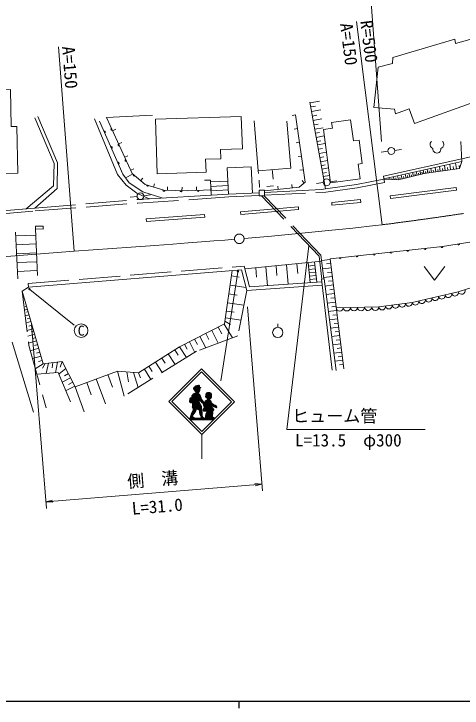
# Model space of a CAD drawing. Units: millimetres, scale not verified. Extents: x 40000 to 680000, y 20000 to 380000.
# Drawn here: x 135061 to 200729, y 204000 to 305670 of the extents above; entities that cross this region are included whole.
import ezdxf
from ezdxf.enums import TextEntityAlignment as Align

# ---------------------------------------------------------------- set-up
doc = ezdxf.new("R2010")
doc.units = ezdxf.units.MM
doc.header["$LTSCALE"] = 1000
doc.linetypes.add('CHAIN', pattern=[18.5, 12, -1.5, 3.5, -1.5])
doc.linetypes.add('DASHED', pattern=[7.5, 6, -1.5])
for name, color, linetype, lineweight in [('M-BGD', 7, 'Continuous', 13), ('M-BMK', 2, 'CHAIN', 13), ('M-STR-HTXT', 7, 'Continuous', 13), ('M-STR-STRC', 7, 'Continuous', 13), ('M-TTL-BAND', 7, 'Continuous', 25)]:
    doc.layers.add(name, color=color, linetype=linetype, lineweight=lineweight)
doc.styles.add('ＭＳ ゴシック', font='')
doc.styles.get('ＭＳ ゴシック').set_extended_font_data('MS Gothic')

# ---------------------------------------------------------------- blocks, each defined once
blk = doc.blocks.new('畑')
at = {"color": 7, "linetype": 'Continuous', "lineweight": 13}
for p, q in [((-1.5, 2), (0, 0)), ((0, 0), (1.5, 2))]:
    blk.add_line(p, q, dxfattribs=at)
blk = doc.blocks.new('園庭')
at = {"color": 7, "linetype": 'Continuous', "lineweight": 13}
for centre, start, end in [((-0.4, 0.4), 131.4195, 251.1424), ((0.4, 0.4), 288.8576, 48.5806), ((0, -0.25), 172.1402, 7.8598)]:
    blk.add_arc(centre, 0.6, start, end, dxfattribs=at)
blk = doc.blocks.new('カーブミラー')
at = {"color": 7, "linetype": 'Continuous', "lineweight": 13}
blk.add_circle((0, 0), 1, dxfattribs=at)
at = {"color": 7, "style": 'ＭＳ ゴシック'}
blk.add_text('C', height=1.47, dxfattribs=at).set_placement((0, 0), align=Align.MIDDLE_CENTER)
blk = doc.blocks.new('open_arrow')
at = {"color": 0, "linetype": 'Continuous', "lineweight": -2}
blk.add_lwpolyline([(7.5, 1.25), (0, 0), (7.5, -1.25)], dxfattribs=at)

msp = doc.modelspace()

# ---------------------------------------------------------------- hatches: boundary and pattern name
at = {"layer": 'M-STR-STRC'}
h = msp.add_hatch(dxfattribs=at)
h.set_pattern_fill('USER', color=256, style=0, pattern_type=2)
h.set_pattern_definition([(45, (162149, 251277), (-28.28427, 28.28427), [])])
h.paths.add_polyline_path([(162149, 251277), (161678, 251187), (161653, 251111), (161474, 250971, 0.45515), (161411, 250678), (161729, 250316), (161729, 250150), (161373, 250023), (161144, 249731), (161131, 249438), (160927, 249425), (160851, 249273), (160813, 248853, 0.48538), (161105, 248706), (161207, 248795), (161245, 248286), (161195, 248057), (161334, 247765), (161334, 247612), (161042, 247103), (161042, 246836, 0.4249), (160953, 246632), (161140, 246441), (160658, 246441), (160884, 246216), (164311, 246216), (164536, 246441), (164388, 246441), (164383, 246518, 0.49263), (164326, 246578), (164229, 246597, -0.16717), (164159, 246737), (164197, 247230), (164210, 247548), (164050, 246441, -0.29644), (163951, 246554), (163803, 247052), (163803, 247434), (163682, 247404), (163453, 246842, 0.19412), (163466, 246671), (163653, 246476), (163656, 246441), (161485, 246441, 0.32311), (161411, 246550), (161296, 246639, -0.40358), (161284, 246925), (161602, 247319), (161793, 247765, -0.46172), (162238, 247485), (162301, 246989), (162505, 246594, 0.16667), (162467, 246441), (162954, 246441, 0.34897), (162849, 246543, -0.23044), (162645, 246734), (162632, 247370), (162531, 247739), (162556, 248172), (162238, 248643), (162225, 249024), (162340, 249050), (162505, 248834, 0.09017), (162785, 248605), (162836, 248299), (162976, 248007), (163229, 248214), (163286, 248226), (163312, 248290), (163274, 248366), (163223, 248392), (163159, 248360), (163146, 248290), (163172, 248245), (163223, 248210), (162976, 248007), (162785, 247790, 0.5884), (163014, 247485), (163358, 247447), (163167, 247039), (163154, 246696, 0.31163), (163167, 246556), (163324, 246441), (163656, 246441), (163653, 246476), (163466, 246671, -0.19412), (163453, 246842), (163682, 247404), (163803, 247434), (163803, 247052), (163951, 246554, 0.29644), (164050, 246441), (164210, 247548), (164325, 247599), (164337, 247752), (164070, 248108), (164096, 248312), (164197, 248299), (164274, 248185), (164719, 247956), (164770, 248096), (164706, 248337), (164401, 248388), (163981, 248744), (163968, 248897), (163752, 249113), (163777, 249292, 0.30622), (164032, 249648), (164006, 249801), (163986, 250110), (163789, 250218), (163566, 250218), (163307, 250182), (163192, 249966), (163192, 249737), (163141, 249635), (163167, 249482), (163256, 249482), (163396, 249381), (163383, 249113), (163103, 248999), (163065, 248795), (162861, 248834), (162518, 249304), (162518, 249432), (162301, 249953), (162123, 250042), (162111, 250233, 0.20238), (162314, 250602), (162289, 250755), (162314, 250882), (162441, 250908), (162454, 250971), (162276, 250984), (162238, 251111), (162238, 251187)])

# ---------------------------------------------------------------- linework, layer by layer
at = {"layer": 'M-BGD'}
for p, q in [((190599, 299269), (190553, 298392)), ((190553, 298392), (188453, 297863)), ((188453, 297863), (187796, 291964)), ((178445, 292655), (179815, 292902)), ((180717, 280061), (178431, 292733)), ((178554, 292052), (179239, 292176)), ((187796, 291964), (190818, 291709)), ((155378, 290823), (148641, 290502)), ((176331, 290868), (175836, 290798)), ((177734, 281004), (176331, 290868)), ((178678, 291365), (180018, 291607)), ((178797, 290704), (179452, 290822)), ((140961, 283769), (138116, 290447)), ((141463, 283866), (138576, 290643)), ((146857, 290282), (150225, 282162)), ((151027, 282202), (147599, 289961)), ((148641, 290502), (152411, 282282)), ((170260, 290001), (170861, 282703)), ((178916, 290046), (180197, 290277)), ((149529, 288566), (149984, 288775)), ((176616, 288864), (176121, 288793)), ((179030, 289413), (179656, 289526)), ((179143, 288783), (180369, 289004)), ((179253, 288177), (179852, 288285)), ((179361, 287574), (180533, 287786)), ((150417, 286630), (150871, 286839)), ((176901, 286859), (176406, 286788)), ((179466, 286994), (180039, 287098)), ((200707, 284061), (200551, 286989)), ((179557, 286490), (180680, 286693)), ((179671, 285857), (180298, 285970)), ((190842, 285673), (191832, 285819)), ((151305, 284694), (151759, 284902)), ((177186, 284854), (176691, 284784)), ((179785, 285227), (180852, 285420)), ((179894, 284621), (180493, 284730)), ((189850, 285547), (188856, 285442)), ((140842, 280477), (140961, 283769)), ((141383, 280096), (141463, 283866)), ((180003, 284018), (181016, 284201)), ((189189, 281889), (200685, 284466)), ((189266, 281496), (200707, 284061)), ((199049, 282857), (198930, 283663)), ((199898, 282982), (199771, 283851)), ((200356, 283049), (200707, 284061)), ((152193, 282758), (152647, 282966)), ((166521, 279259), (166321, 283109)), ((170861, 282703), (170894, 282297)), ((172912, 282872), (172946, 282466)), ((177472, 282849), (176976, 282779)), ((180107, 283438), (180680, 283542)), ((180198, 282934), (181163, 283108)), ((194657, 282161), (194529, 282676)), ((195136, 282280), (195009, 282789)), ((195163, 282287), (200356, 283049)), ((195701, 282366), (195620, 282921)), ((195953, 282403), (195913, 282672)), ((196242, 282445), (196154, 283041)), ((196551, 282491), (196509, 282782)), ((196863, 282536), (196769, 283179)), ((197198, 282586), (197152, 282902)), ((197536, 282635), (197434, 283328)), ((197898, 282688), (197848, 283031)), ((198263, 282742), (198153, 283489)), ((198654, 282799), (198600, 283170)), ((199472, 282919), (199413, 283321)), ((200356, 283049), (200292, 283483)), ((150225, 282162), (151529, 280598)), ((151950, 280939), (151027, 282202)), ((152469, 282251), (151438, 281639)), ((152411, 282282), (154295, 280678)), ((172946, 282466), (173028, 281469)), ((180303, 282354), (180876, 282457)), ((180394, 281850), (181311, 282015)), ((189189, 281889), (189367, 280977)), ((190171, 281425), (190106, 281684)), ((190782, 281384), (190675, 281812)), ((191081, 281364), (191008, 281658)), ((191403, 281352), (191256, 281942)), ((191373, 281345), (195163, 282287)), ((191662, 281417), (191590, 281709)), ((191952, 281488), (191808, 282066)), ((192235, 281559), (192164, 281844)), ((192518, 281629), (192377, 282194)), ((192795, 281698), (192725, 281977)), ((193071, 281767), (192934, 282319)), ((193342, 281834), (193274, 282107)), ((193612, 281901), (193478, 282441)), ((193876, 281967), (193810, 282234)), ((194140, 282033), (194009, 282560)), ((194399, 282097), (194334, 282357)), ((194910, 282224), (194846, 282479)), ((195401, 282322), (195359, 282610)), ((153935, 279595), (151950, 280939)), ((153634, 281241), (153958, 281621)), ((154295, 280678), (157022, 279836)), ((155501, 280306), (155648, 280783)), ((163872, 281319), (163007, 281304)), ((163987, 279113), (163872, 281319)), ((166421, 281184), (163886, 281052)), ((170976, 281300), (171059, 280303)), ((175812, 280170), (175758, 280667)), ((176852, 280282), (177734, 281004)), ((177610, 280902), (177293, 281289)), ((180386, 280959), (179392, 280854)), ((180717, 280061), (185258, 280703)), ((181378, 281085), (182368, 281230)), ((185258, 280703), (189268, 281485)), ((189268, 281485), (191373, 281345)), ((189940, 281440), (189912, 281550)), ((190470, 281405), (190425, 281584)), ((136870, 277110), (140842, 280477)), ((138130, 277214), (141383, 280096)), ((151529, 280598), (153092, 279415)), ((156876, 278704), (153935, 279595)), ((157022, 279836), (160551, 279756)), ((157560, 279824), (157571, 280323)), ((159689, 279775), (159701, 280275)), ((160551, 279756), (163945, 279925)), ((161818, 279819), (161793, 280318)), ((166454, 280538), (163920, 280406)), ((163945, 279925), (163920, 280425)), ((166488, 279892), (163954, 279760)), ((171785, 279841), (170985, 279841)), ((170985, 279841), (170985, 279041)), ((171059, 280303), (171117, 280308)), ((171785, 279735), (176852, 280282)), ((171785, 279041), (171785, 279841)), ((171786, 279520), (180110, 279931)), ((172113, 280390), (173110, 280472)), ((173799, 279952), (173745, 280449)), ((180110, 279931), (180717, 280061)), ((199863, 280230), (190198, 279027)), ((199912, 279833), (190248, 278630)), ((199912, 279833), (199863, 280230)), ((153108, 278918), (152114, 278813)), ((153092, 279415), (154896, 278590)), ((153288, 278497), (166521, 279259)), ((154100, 279044), (155089, 279190)), ((166521, 279259), (170985, 279480)), ((170985, 279041), (171785, 279041)), ((190248, 278630), (190198, 279027)), ((181628, 278066), (185839, 278467)), ((181628, 278066), (181666, 277668)), ((181666, 277668), (185877, 278069)), ((185877, 278069), (185839, 278467)), ((124576, 276091), (138130, 277214)), ((176740, 277425), (168279, 276703)), ((168313, 276304), (168279, 276703)), ((176774, 277026), (168313, 276304)), ((176740, 277425), (176774, 277026)), ((154448, 275661), (162990, 276302)), ((154478, 275262), (154448, 275661)), ((154478, 275262), (163020, 275903)), ((163020, 275903), (162990, 276302)), ((138225, 274579), (138218, 274179)), ((138225, 274579), (139348, 274559)), ((139348, 274559), (139341, 274159)), ((138218, 274179), (139341, 274159)), ((197859, 271618), (209122, 273345)), ((181378, 269779), (197859, 271618)), ((168896, 268330), (180161, 269438)), ((181389, 269687), (180151, 269531)), ((183405, 253710), (181378, 269779)), ((168791, 268739), (169580, 265675)), ((170487, 268487), (170621, 267122)), ((171957, 268631), (172230, 265861)), ((173465, 268780), (173603, 267374)), ((174976, 268928), (175257, 266074)), ((176525, 269081), (176668, 267632)), ((178484, 266301), (178158, 269241)), ((179149, 268849), (178213, 268745)), ((179425, 266367), (179095, 269334)), ((181540, 268493), (180305, 268337)), ((181460, 269128), (180841, 269050)), ((137194, 265672), (168411, 268207)), ((165934, 260266), (167041, 268095)), ((168411, 268207), (169200, 265147)), ((179204, 268353), (178268, 268249)), ((179260, 267856), (178323, 267752)), ((181620, 267860), (181004, 267783)), ((166927, 267289), (168070, 267103)), ((169580, 265675), (180197, 266421)), ((179315, 267360), (178378, 267256)), ((179370, 266864), (178433, 266760)), ((180125, 266827), (180533, 266875)), ((180125, 266827), (181711, 253490)), ((181700, 267228), (180471, 267073)), ((180533, 266875), (182265, 253424)), ((181779, 266599), (181166, 266522)), ((205232, 266573), (200163, 264959)), ((136275, 265072), (137194, 265672)), ((137194, 265672), (137154, 266171)), ((166735, 265933), (169083, 265601)), ((169200, 265147), (180232, 265923)), ((181858, 265970), (180636, 265816)), ((136275, 265072), (139372, 254428)), ((166553, 264647), (167773, 264474)), ((182016, 264718), (180801, 264565)), ((181937, 265344), (181328, 265267)), ((200163, 264959), (193406, 263420)), ((166372, 263367), (168738, 263033)), ((182173, 263473), (180964, 263321)), ((182095, 264096), (181489, 264019)), ((193406, 263420), (188525, 262744)), ((137048, 262414), (136616, 262288)), ((136915, 262872), (136717, 262814)), ((182252, 262853), (181649, 262777)), ((188525, 262744), (182280, 262629)), ((137280, 261616), (136718, 261452)), ((137147, 262073), (136892, 261990)), ((166200, 262153), (167346, 261991)), ((182330, 262234), (181127, 262082)), ((182407, 261618), (181808, 261542)), ((137568, 260628), (136845, 260418)), ((137423, 261124), (136989, 260998)), ((165990, 260668), (166807, 260165)), ((166059, 261152), (168350, 260828)), ((182485, 261002), (181289, 260851)), ((182563, 260389), (181966, 260313)), ((137879, 259558), (136983, 259297)), ((137723, 260095), (137246, 259956)), ((159345, 256925), (165934, 260266)), ((164054, 259313), (165002, 257444)), ((165012, 259799), (165513, 258810)), ((165854, 260226), (167089, 258222)), ((173715, 260270), (173715, 259770)), ((182640, 259776), (181450, 259626)), ((138111, 258760), (137085, 258461)), ((137978, 259217), (137584, 259103)), ((138254, 258268), (137820, 258142)), ((162325, 258436), (163176, 256758)), ((163185, 258872), (163634, 257987)), ((182794, 258556), (181610, 258407)), ((182717, 259166), (182123, 259091)), ((134808, 257608), (137924, 247358)), ((138399, 257772), (137212, 257427)), ((138554, 257239), (138077, 257101)), ((160069, 257292), (160429, 256583)), ((160771, 257648), (161557, 256098)), ((161544, 258040), (161946, 257247)), ((182947, 257342), (181769, 257194)), ((182870, 257949), (182280, 257874)), ((138710, 256702), (137466, 256340)), ((153319, 253096), (159345, 256925)), ((158645, 256480), (159142, 255698)), ((159345, 256925), (160338, 255361)), ((183023, 256739), (182436, 256664)), ((139047, 255543), (137790, 255177)), ((138878, 256125), (138355, 255973)), ((156738, 255268), (157228, 254498)), ((157687, 255871), (158674, 254319)), ((183099, 256135), (181928, 255987)), ((183175, 255534), (182591, 255461)), ((139374, 254422), (138201, 253702)), ((139229, 254918), (138656, 254751)), ((139633, 254460), (139278, 253769)), ((139372, 254428), (142150, 254766)), ((140122, 254519), (139787, 253022)), ((140777, 254599), (140662, 253850)), ((141432, 254679), (141157, 253124)), ((142150, 254766), (141824, 253910)), ((142150, 254766), (144027, 251068)), ((155791, 254666), (156764, 253136)), ((183251, 254934), (182086, 254787)), ((183326, 254336), (182745, 254263)), ((142663, 253756), (141684, 252947)), ((144027, 251068), (150241, 253358)), ((150241, 253358), (153319, 253096)), ((150241, 253358), (151226, 249699)), ((151626, 253240), (151829, 251784)), ((152566, 253160), (153273, 250942)), ((154173, 253638), (155139, 252119)), ((154853, 254071), (155336, 253311)), ((143367, 252369), (142135, 251743)), ((143057, 252980), (142461, 252677)), ((147134, 252213), (148482, 248555)), ((148839, 252842), (149513, 251012)), ((153319, 253096), (153634, 252346)), ((143977, 251168), (142704, 250522)), ((143695, 251723), (143059, 251400)), ((145732, 251697), (146406, 249867)), ((144027, 251068), (145376, 247410))]:
    msp.add_line(p, q, dxfattribs=at)
at = {"layer": 'M-BGD', "linetype": 'DASHED'}
for p, q in [((200685, 284466), (204070, 285224)), ((166321, 283109), (169825, 283292)), ((169825, 283292), (170028, 279405)), ((185341, 280210), (189364, 280994)), ((180762, 279563), (185341, 280210)), ((153203, 277946), (166542, 278860)), ((166542, 278860), (170985, 279080)), ((179768, 270175), (171318, 279041)), ((180054, 270310), (171733, 279041)), ((171786, 279119), (180762, 279563)), ((138130, 277214), (153288, 278497)), ((138163, 276816), (153203, 277946)), ((124411, 275600), (138163, 276816)), ((180177, 266833), (179768, 270175)), ((180475, 266869), (180054, 270310)), ((137154, 266171), (168791, 268739)), ((136275, 265072), (137251, 257113)), ((169200, 265147), (167853, 258506)), ((167853, 258506), (161809, 256254)), ((137251, 257113), (139804, 247952)), ((161809, 256254), (151747, 250022)), ((138419, 252920), (141531, 253152)), ((141531, 253152), (143370, 248872))]:
    msp.add_line(p, q, dxfattribs=at)
at = {"layer": 'M-BGD'}
for points in [[(190818, 291709), (190991, 291045), (192957, 291754), (193734, 289601), (203817, 293242), (203263, 294775), (205717, 295661), (203784, 302446), (199766, 301314), (199657, 301972), (190599, 299269)], [(170861, 282703), (175619, 283095), (175053, 289965)]]:
    msp.add_lwpolyline(points, dxfattribs=at)
for points in [[(121590, 294336), (121910, 278144), (131605, 278336), (131528, 282242), (135623, 282323), (135487, 289180), (134665, 289163), (134558, 294591)], [(155798, 290233), (156069, 282260), (163211, 282503), (163148, 284376), (165401, 284453), (165355, 285801), (168543, 285909), (168382, 290661)], [(180403, 288749), (181458, 280926), (185775, 281508), (185482, 283682), (186106, 283766), (185646, 287181), (184801, 287067), (184387, 290138), (181602, 289762), (181715, 288926)]]:
    msp.add_lwpolyline(points, close=True, dxfattribs=at)
for centre, radius in [((190348, 285600), 500), ((180884, 281012), 500), ((153605, 278971), 500), ((167887, 267958), 100), ((137328, 265361), 100), ((173715, 259020), 750)]:
    msp.add_circle(centre, radius, dxfattribs=at)
for centre, radius, start, end in [((149433, 288775), 150, 114.63319, 294.63319), ((148303, 288368), 150, 293.83874, 113.83874), ((149313, 286081), 150, 293.83874, 113.83874), ((150475, 286503), 150, 114.63319, 294.63319), ((150323, 283795), 150, 293.83874, 113.83874), ((151517, 284230), 150, 114.63319, 294.63319), ((152682, 282051), 150, 139.6001, 319.6001), ((154660, 280565), 150, 162.83808, 342.83808), ((157050, 279835), 150, 165.73544, 358.69805), ((159549, 279778), 150, 178.69805, 358.69805), ((162047, 279830), 150, 182.86241, 2.86241), ((197765, 271608), 150, 186.36884, 7.23653), ((200237, 271983), 150, 188.71746, 8.71746), ((187827, 270499), 150, 186.36884, 6.36884), ((190311, 270776), 150, 186.36884, 6.36884), ((192796, 271053), 150, 186.36884, 6.36884), ((195281, 271331), 150, 186.36884, 6.36884), ((182858, 269944), 150, 186.36884, 6.36884), ((185342, 270221), 150, 186.36884, 6.36884), ((197751, 264405), 495, 192.26285, 13.40071), ((198716, 264624), 495, 192.26285, 13.40071), ((199682, 264844), 495, 192.26285, 13.40071), ((200660, 265152), 533, 201.21113, 14.12415), ((192919, 263345), 493, 187.04231, 8.72397), ((193889, 263525), 495, 192.26285, 13.40071), ((194855, 263745), 495, 192.26285, 13.40071), ((195820, 263965), 495, 192.26285, 13.40071), ((196786, 264185), 495, 192.26285, 13.40071), ((182800, 262660), 521, 183.35846, 358.75035), ((183841, 262679), 521, 183.35846, 358.75035), ((184882, 262698), 521, 183.35846, 358.75035), ((185923, 262717), 521, 183.35846, 358.75035), ((186963, 262736), 521, 183.35846, 358.75035), ((188004, 262755), 521, 183.35846, 358.75035), ((189014, 262805), 493, 187.04231, 8.72397), ((189990, 262940), 493, 187.04231, 8.72397), ((190966, 263075), 493, 187.04231, 8.72397), ((191942, 263210), 493, 187.04231, 8.72397)]:
    msp.add_arc(centre, radius, start, end, dxfattribs=at)
at = {"layer": 'M-BMK'}
msp.add_line((143908, 270914), (128430, 269708), dxfattribs=at)
for points in [[(168778, 272787), (172787, 273135), (177249, 273546), (181177, 273933), (184727, 274305), (187989, 274667), (189025, 274786)], [(143908, 270914), (152248, 271508), (155702, 271760), (158352, 271958), (160586, 272128), (162554, 272281), (164333, 272422), (165969, 272554), (167383, 272670)]]:
    msp.add_lwpolyline(points, dxfattribs=at)
msp.add_circle((168081, 272728), 700, dxfattribs=at)
msp.add_arc((126122, 770813), 500000, 277.2273, 280.95195, dxfattribs=at)
at = {"layer": 'M-STR-HTXT'}
for p, q in [((188919, 286960), (185612, 331126)), ((189025, 274786), (185251, 304547)), ((141577, 300823), (143908, 270914)), ((167872, 267860), (165364, 251914)), ((137405, 265298), (143872, 260081)), ((169276, 262759), (171464, 235803)), ((137639, 260190), (139828, 233235)), ((171383, 236800), (139747, 234232))]:
    msp.add_line(p, q, dxfattribs=at)
msp.add_lwpolyline([(178259, 271718), (175066, 244822), (195329, 244822)], dxfattribs=at)
at = {"layer": 'M-STR-STRC'}
for p, q in [((135314, 273713), (135619, 266871)), ((138218, 274179), (138522, 267337)), ((138258, 273284), (135339, 273154)), ((138316, 271983), (135397, 271853)), ((138373, 270682), (135455, 270552)), ((138431, 269381), (135513, 269251)), ((138489, 268079), (135571, 267950)), ((161678, 251187), (161653, 251111)), ((162149, 251277), (161678, 251187)), ((162238, 251187), (162149, 251277)), ((162238, 251111), (162238, 251187)), ((161729, 250150), (161373, 250023)), ((161729, 250316), (161411, 250678)), ((161653, 251111), (161474, 250971)), ((161729, 250316), (161729, 250150)), ((162111, 250233), (162123, 250042)), ((162276, 250984), (162238, 251111)), ((162454, 250971), (162276, 250984)), ((162289, 250755), (162314, 250882)), ((162314, 250602), (162289, 250755)), ((162314, 250882), (162441, 250908)), ((162441, 250908), (162454, 250971)), ((163192, 249966), (163307, 250182)), ((163566, 250218), (163307, 250182)), ((163789, 250218), (163566, 250218)), ((163986, 250110), (163789, 250218)), ((164006, 249801), (163986, 250110)), ((160851, 249273), (160813, 248853)), ((160927, 249425), (160851, 249273)), ((161131, 249438), (160927, 249425)), ((161144, 249731), (161131, 249438)), ((161373, 250023), (161144, 249731)), ((162123, 250042), (162301, 249953)), ((162301, 249953), (162518, 249432)), ((162518, 249432), (162518, 249304)), ((162518, 249304), (162861, 248834)), ((163103, 248999), (163383, 249113)), ((163141, 249635), (163192, 249737)), ((163167, 249482), (163141, 249635)), ((163256, 249482), (163167, 249482)), ((163192, 249737), (163192, 249966)), ((163396, 249381), (163256, 249482)), ((163383, 249113), (163396, 249381)), ((163777, 249292), (163752, 249113)), ((163752, 249113), (163968, 248897)), ((164032, 249648), (164006, 249801)), ((161105, 248706), (161207, 248795)), ((161245, 248286), (161195, 248057)), ((161207, 248795), (161245, 248286)), ((162225, 249024), (162340, 249050)), ((162238, 248643), (162225, 249024)), ((162556, 248172), (162238, 248643)), ((162340, 249050), (162505, 248834)), ((162531, 247739), (162556, 248172)), ((162836, 248299), (162785, 248605)), ((162976, 248007), (162836, 248299)), ((162861, 248834), (163065, 248795)), ((163065, 248795), (163103, 248999)), ((163968, 248897), (163981, 248744)), ((163981, 248744), (164401, 248388)), ((164096, 248312), (164070, 248108)), ((164070, 248108), (164337, 247752)), ((164197, 248299), (164096, 248312)), ((164274, 248185), (164197, 248299)), ((164719, 247956), (164274, 248185)), ((164401, 248388), (164706, 248337)), ((164706, 248337), (164770, 248096)), ((164770, 248096), (164719, 247956)), ((161334, 247612), (161042, 247103)), ((161042, 247103), (161042, 246836)), ((161195, 248057), (161334, 247765)), ((161284, 246925), (161602, 247319)), ((161334, 247765), (161334, 247612)), ((161602, 247319), (161793, 247765)), ((162238, 247485), (162301, 246989)), ((162632, 247370), (162531, 247739)), ((162645, 246734), (162632, 247370)), ((162785, 247790), (162976, 248007)), ((163014, 247485), (163358, 247447)), ((163358, 247447), (163167, 247039)), ((163453, 246842), (163682, 247404)), ((163682, 247404), (163803, 247434)), ((163803, 247434), (163803, 247052)), ((164197, 247230), (164159, 246737)), ((164210, 247548), (164197, 247230)), ((164325, 247599), (164210, 247548)), ((164337, 247752), (164325, 247599)), ((164536, 246441), (160658, 246441)), ((164311, 246216), (160884, 246216)), ((160953, 246632), (161140, 246441)), ((161411, 246550), (161296, 246639)), ((162301, 246989), (162505, 246594)), ((163167, 247039), (163154, 246696)), ((163167, 246556), (163324, 246441)), ((163653, 246476), (163466, 246671)), ((163656, 246441), (163653, 246476)), ((163803, 247052), (163951, 246554)), ((164229, 246597), (164326, 246578)), ((164383, 246518), (164388, 246441)), ((162597, 244050), (162597, 240522))]:
    msp.add_line(p, q, dxfattribs=at)
for points in [[(162597, 244050), (167395, 248848), (162558, 253685), (157760, 248887)], [(162597, 244503), (166942, 248848), (162558, 253232), (158213, 248887)]]:
    msp.add_lwpolyline(points, close=True, dxfattribs=at)
msp.add_circle((163223, 248290), 80, dxfattribs=at)
for centre, radius, start, end in [((161570, 250797), 199, 118.79004, 216.68041), ((161775, 250659), 542, 308.23108, 353.99575), ((163641, 249658), 391, 290.41115, 358.5135), ((161017, 248895), 208, 191.65325, 295.21665), ((163275, 249489), 1011, 220.40575, 241.01544), ((161896, 247435), 346, 8.28006, 107.41535), ((162984, 247701), 218, 155.9245, 277.81529), ((161095, 246691), 154, 110.329, 202.41225), ((161438, 246788), 206, 138.58914, 226.50046), ((161373, 246444), 112, 358.64882, 70.27282), ((162709, 246462), 243, 147.03911, 184.8884), ((162943, 246848), 319, 200.89423, 252.80099), ((162837, 246426), 118, 7.62151, 84.57141), ((163262, 246635), 124, 150.57683, 219.81203), ((163672, 246772), 230, 162.2656, 206.20719), ((164087, 246574), 138, 188.21916, 254.26685), ((164398, 246769), 241, 187.58475, 225.54535), ((164332, 246526), 52.5, 350.99976, 95.90392)]:
    msp.add_arc(centre, radius, start, end, dxfattribs=at)
at = {"layer": 'M-TTL-BAND'}
for p, q in [((40000, 205000), (579000, 205000)), ((168000, 205000), (168000, 204000))]:
    msp.add_line(p, q, dxfattribs=at)

# ---------------------------------------------------------------- block references
at = {"layer": 'M-BGD', "xscale": 1000, "yscale": 1000}
for name, p in [('園庭', (197039, 286138)), ('畑', (196689, 266669)), ('カーブミラー', (144916, 259283))]:
    msp.add_blockref(name, p, dxfattribs=at)
at = {"layer": 'M-STR-HTXT'}
for p, rotation in [((178259, 271718), 263.2), ((167872, 267860), 261.1), ((137405, 265298), 321.1)]:
    msp.add_blockref('open_arrow', p, dxfattribs=dict(at, rotation=rotation))
at = {"layer": 'M-STR-HTXT', "xscale": 133, "yscale": 133}
for p, rotation in [((171383, 236800), 184.6), ((139747, 234232), 4.6)]:
    msp.add_blockref('open_arrow', p, dxfattribs=dict(at, rotation=rotation))

# ---------------------------------------------------------------- texts
at = {"layer": 'M-STR-HTXT', "style": 'ＭＳ ゴシック'}
for s, rotation, p in [('A=150', 277.227, (182288, 304148)), ('R=500', 277.227, (185251, 304547)), ('A=150', 274.456, (141577, 300823))]:
    msp.add_text(s, height=1833, rotation=rotation, dxfattribs=at).set_placement(p, align=Align.BOTTOM_LEFT)
for s, p in [('ヒューム管', (175816, 245322)), ('L=13.5  φ300', (176256, 241769))]:
    msp.add_text(s, height=1833, dxfattribs=at).set_placement(p, align=Align.BOTTOM_LEFT)
for s, p in [('側\u3000溝', (155525, 236014)), ('L=31.0', (156188, 232068))]:
    msp.add_text(s, height=1833, rotation=4.641, dxfattribs=at).set_placement(p, align=Align.BOTTOM_CENTER)

doc.saveas('drawing.dxf')
